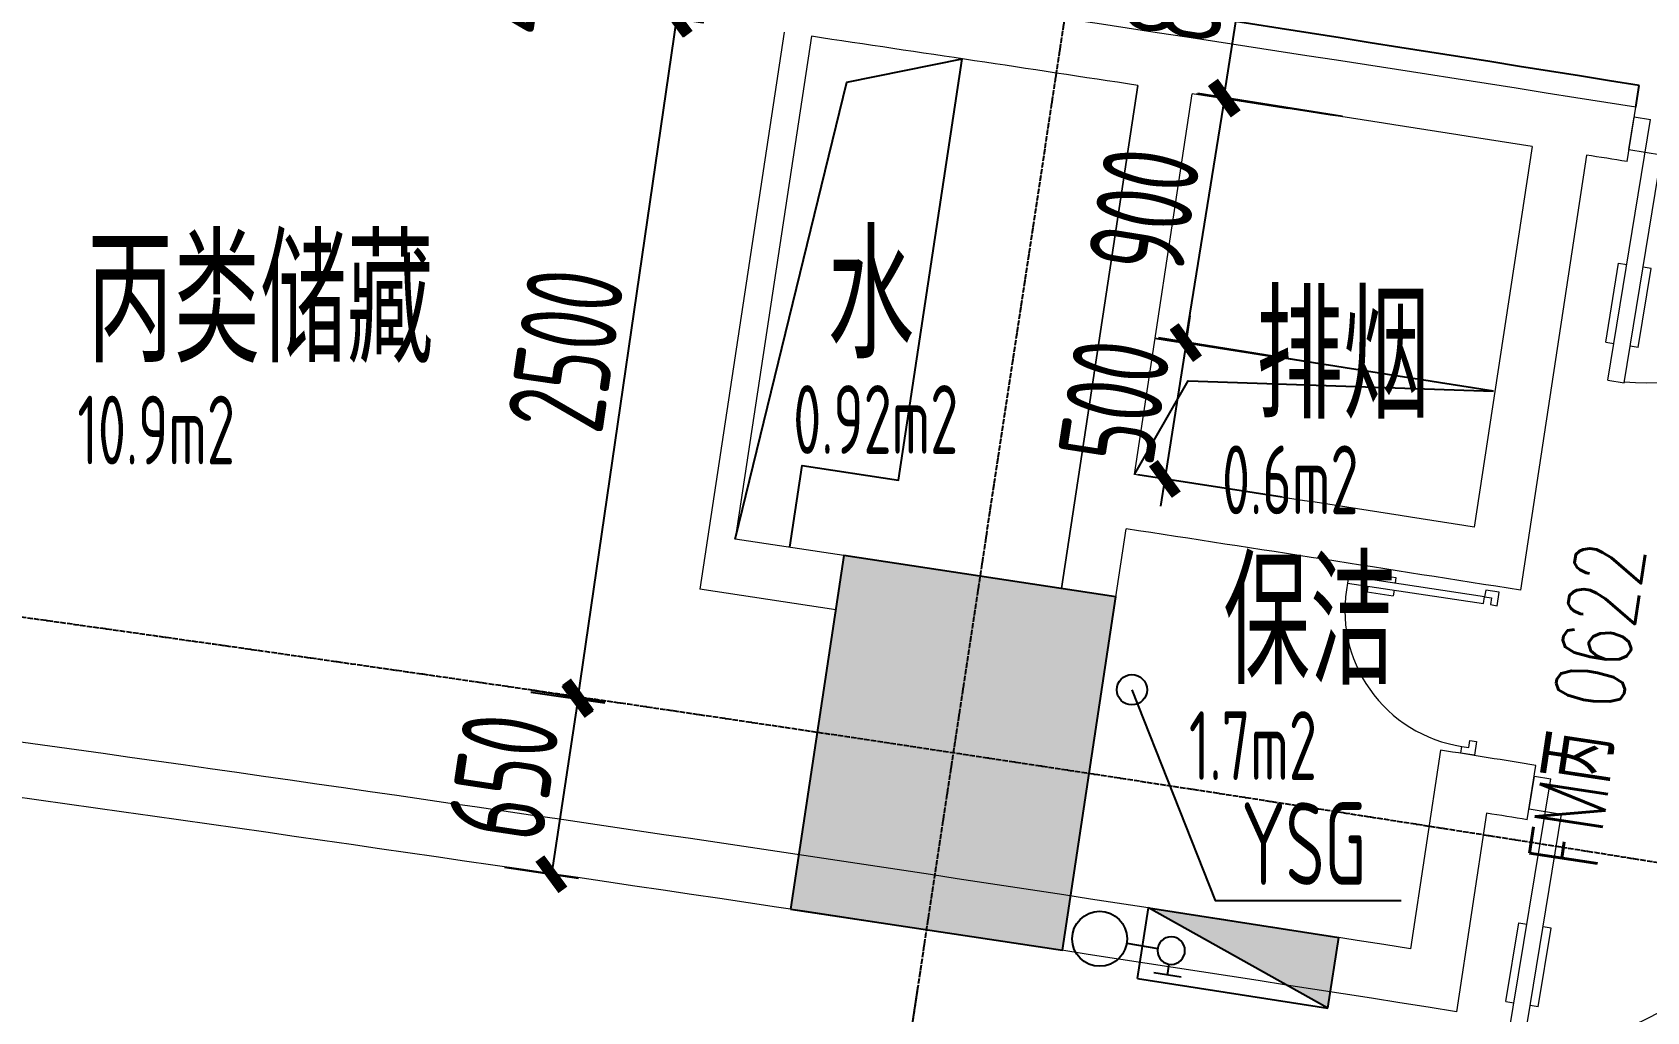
# Model space of a CAD drawing. Header units: millimetres. Extents: x 11515858 to 24947533, y -12784974 to -6116114.
# Drawn here: x 11820442 to 11826310, y -6397714 to -6394153 of the extents above; entities that cross this region are included whole.
import ezdxf
from ezdxf.enums import TextEntityAlignment as Align

# ---------------------------------------------------------------- set-up
doc = ezdxf.new("R2010")
doc.units = ezdxf.units.MM
doc.header["$LTSCALE"] = 10
for name, pattern in [('A2-RG-AXIS$0$CENTER', [2, 1.25, -0.25, 0.25, -0.25]), ('A2-RG-AXIS$0$DOTE', [2.4200000000000004, 2, -0.2, 0.02, -0.2]), ('A2-RI-F2$0$HIDDEN2', [0.1875, 0.125, -0.0625])]:
    doc.linetypes.add(name, pattern=pattern)
for name, color, linetype in [('A2-RB-F2$0$$34$A-DIMS-100', 1, 'Continuous'), ('A2-RB-F2$0$A-DIMS-100', 1, 'Continuous'), ('A2-RG-AXIS$0$A-GRID', 1, 'A2-RG-AXIS$0$CENTER'), ('A2-RI-F2$0$0P-FE-FH-P', 41, 'A2-RI-F2$0$YJdef_FE-FH_LINE_F'), ('A2-RI-F2$0$0P-FE-FH-V', 141, 'Continuous'), ('A2-RI-F2$0$0P-FE-HY', 141, 'Continuous'), ('A2-RI-F2$0$A-FIRE', 30, 'Continuous'), ('A2-RI-F2$0$A-HOLE', 2, 'Continuous'), ('A2-RI-F2$0$A-ROOF-DRAN', 175, 'Continuous'), ('A2-RI-F2$0$A-STRS', 50, 'Continuous'), ('A2-RI-F2$0$A-SYMB-AREA', 4, 'Continuous'), ('A2-RI-F2$0$A-SYMB-DOOR', 4, 'Continuous'), ('A2-RI-F2$0$A-SYMB-NAME', 4, 'Continuous'), ('A2-RI-F2$0$A-SYMB-VOID', 35, 'Continuous'), ('A2-RI-F2$0$an-door', 2, 'Continuous'), ('A2-RI-F2$0$WINDOW_TEXT', 7, 'Continuous'), ('A2-RS-F2$0$A-HATH-GRAY', 8, 'Continuous'), ('A2-RS-F2$0$A-WALL-CONC', 6, 'Continuous')]:
    doc.layers.add(name, color=color, linetype=linetype)
for name, color, linetype, lineweight in [('A2-RI-F2$0$$1$A-WALL', 7, 'Continuous', 5), ('A2-RI-F2$0$A-DOOR', 32, 'Continuous', 5), ('A2-RI-F2$0$A-FLOR-STRS', 2, 'Continuous', 5), ('A2-RI-F2$0$A-WALL', 7, 'Continuous', 5)]:
    doc.layers.add(name, color=color, linetype=linetype, lineweight=lineweight)
doc.styles.add('A2-RB-F2$0$$0$XD2008', font='hzs.shx', dxfattribs={"width": 0.7, "bigfont": 'hztxt.shx'})
doc.styles.add('A2-RB-F2$0$XD2008', font='hzs.shx', dxfattribs={"width": 0.7, "bigfont": 'hztxt.shx'})
doc.styles.add('A2-RI-F2$0$ECADI', font='hzs.shx', dxfattribs={"width": 0.7, "bigfont": 'hztxt.shx'})
doc.styles.add('A2-RI-F2$0$ECADI-TXT', font='simplex.shx', dxfattribs={"bigfont": 'hztxt.shx'})
doc.styles.add('A2-RI-F2$0$hz1', font='hzs.shx', dxfattribs={"width": 0.75, "bigfont": 'hztxt.shx'})
doc.styles.add('A2-RI-F2$0$SIMPLEX', font='simplex.shx', dxfattribs={"width": 0.7})
doc.linetypes.add('A2-RI-F2$0$YJdef_FE-FH_LINE_F', pattern='A,4,-0.2,["F",A2-RI-F2$0$hz1,S=0.2,R=0,X=-0.1,Y=-0.1],-0.1', length=4.3)
doc.dimstyles.new('A2-RB-F2$0$$0$XD100$0', dxfattribs={"dimscale": 100, "dimtxt": 3.5, "dimasz": 1, "dimexe": 1, "dimexo": 2, "dimgap": 0.5, "dimtad": 1, "dimdec": 0, "dimdsep": 46, "dimtxsty": 'A2-RB-F2$0$$0$XD2008', "dimblk1": 'A2-RB-F2$0$$20$_ArchTick', "dimblk2": 'A2-RB-F2$0$$20$_ArchTick', "dimsah": 1, "dimcen": 2.5, "dimclrt": 4, "dimaunit": 1, "dimadec": 0, "dimazin": 0, "dimtfac": 1, "dimtdec": 0, "dimtix": 1, "dimtmove": 2, "dimatfit": 3, "dimfxl": 0, "dimtolj": 1, "dimtzin": 0, "dimarcsym": 0})
doc.dimstyles.new('A2-RB-F2$0$XD100$0', dxfattribs={"dimscale": 100, "dimtxt": 3.5, "dimasz": 1, "dimexe": 1, "dimexo": 2, "dimgap": 0.5, "dimtad": 1, "dimdec": 0, "dimdsep": 46, "dimtxsty": 'A2-RB-F2$0$XD2008', "dimblk1": 'A2-RB-F2$0$_ArchTick', "dimblk2": 'A2-RB-F2$0$_ArchTick', "dimsah": 1, "dimcen": 2.5, "dimclrt": 4, "dimaunit": 1, "dimadec": 0, "dimazin": 0, "dimtfac": 1, "dimtdec": 0, "dimtix": 1, "dimtmove": 1, "dimatfit": 3, "dimfxl": 0, "dimtolj": 1, "dimtzin": 0, "dimarcsym": 0})

# ---------------------------------------------------------------- blocks, each defined once
blk = doc.blocks.new('A2-RG-AXIS')
at = {"layer": 'A2-RG-AXIS$0$A-GRID', "linetype": 'A2-RG-AXIS$0$DOTE'}
blk.add_line((11827609.0146798, -6371560.369619829), (11821587.23330695, -6411306.779976853), dxfattribs=at)
for radius, end in [(308699.9999999902, 95.4076440106419), (304099.9999999902, 95.40764399720393), (300799.9999999902, 95.40764398384447)]:
    blk.add_arc((11778730.70926435, -6694178.721949182), radius, 75.58928463849298, end, dxfattribs=at)
blk = doc.blocks.new('A2-RB-F2$0$$20$_ArchTick')
at = {"color": 0, "linetype": 'ByBlock', "const_width": 0.4}
blk.add_lwpolyline([(-0.5, -0.5), (0.5, 0.5)], dxfattribs=at)
blk = doc.blocks.new('*D1624')
at = {"layer": 'A2-RB-F2$0$$34$A-DIMS-100', "color": 0, "lineweight": -2, "transparency": 16777216}
for p, q in [((11822445.44280474, -6393851.554692812), (11822908.04982424, -6393919.705119874)), ((11822809.11760745, -6393905.130605133), (11822779.97191393, -6394102.972394131)), ((11822416.29711122, -6394049.39648181), (11822878.90413072, -6394117.546908872))]:
    blk.add_line(p, q, dxfattribs=at)
at = {"layer": 'Defpoints', "color": 0, "transparency": 16777216}
for p in [(11822247.57837114, -6393822.405663332), (11822218.43267762, -6394020.24745233), (11822779.97191393, -6394102.972394131)]:
    blk.add_point(p, dxfattribs=at)
at = {"layer": 'A2-RB-F2$0$$34$A-DIMS-100', "color": 0, "lineweight": -2, "transparency": 16777216, "xscale": 100, "yscale": 100, "zscale": 100}
for p, rotation in [((11822809.11760745, -6393905.130605133), 81.61956860206185), ((11822779.97191393, -6394102.972394131), 261.6195686020619)]:
    blk.add_blockref('A2-RB-F2$0$$20$_ArchTick', p, dxfattribs=dict(at, rotation=rotation))
at = {"layer": 'A2-RB-F2$0$$34$A-DIMS-100', "color": 4, "transparency": 16777216, "insert": (11822118.96167808, -6393930.119989052), "char_height": 350, "attachment_point": 5, "rotation": 81.61956860206183, "style": 'A2-RB-F2$0$$0$XD2008'}
blk.add_mtext('\\A1;200', dxfattribs=at)
blk = doc.blocks.new('*D1625')
at = {"layer": 'A2-RB-F2$0$$34$A-DIMS-100', "color": 0, "lineweight": -2, "transparency": 16777216}
for p, q in [((11822783.72127473, -6394102.902460015), (11822423.45879386, -6396576.815564901)), ((11822614.20960378, -6394078.217399335), (11822882.67752101, -6394117.312918779)), ((11822253.94712291, -6396552.130504221), (11822522.41504014, -6396591.226023665))]:
    blk.add_line(p, q, dxfattribs=at)
at = {"layer": 'Defpoints', "color": 0, "transparency": 16777216}
for p in [(11822416.29711122, -6394049.396481808), (11822056.03463035, -6396523.309586694), (11822423.45879386, -6396576.815564901)]:
    blk.add_point(p, dxfattribs=at)
at = {"layer": 'A2-RB-F2$0$$34$A-DIMS-100', "color": 0, "lineweight": -2, "transparency": 16777216, "xscale": 100, "yscale": 100, "zscale": 100}
for p, rotation in [((11822783.72127473, -6394102.902460015), 81.71456871249389), ((11822423.45879386, -6396576.815564901), 261.7145687124939)]:
    blk.add_blockref('A2-RB-F2$0$$20$_ArchTick', p, dxfattribs=dict(at, rotation=rotation))
at = {"layer": 'A2-RB-F2$0$$34$A-DIMS-100', "color": 4, "transparency": 16777216, "insert": (11822380.93848016, -6395307.435480239), "char_height": 350, "attachment_point": 5, "rotation": 81.71456871249387, "style": 'A2-RB-F2$0$$0$XD2008'}
blk.add_mtext('\\A1;2500', dxfattribs=at)
blk = doc.blocks.new('A2-RB-F2$0$_ArchTick')
at = {"color": 0, "linetype": 'ByBlock', "const_width": 0.4}
blk.add_lwpolyline([(-0.5, -0.5), (0.5, 0.5)], dxfattribs=at)
blk = doc.blocks.new('*D1626')
at = {"layer": 'A2-RB-F2$0$A-DIMS-100', "color": 0, "lineweight": -2, "transparency": 16777216}
for p, q in [((11822254.95194683, -6396545.209142545), (11822524.41459454, -6396585.832368359)), ((11822425.53195904, -6396570.925175598), (11822328.63393095, -6397213.670764696)), ((11822158.05391874, -6397187.954731641), (11822427.51656645, -6397228.577957456))]:
    blk.add_line(p, q, dxfattribs=at)
at = {"layer": 'Defpoints', "color": 0, "transparency": 16777216}
for p in [(11822057.18667583, -6396515.394757024), (11821960.28864774, -6397158.140346121), (11822328.63393095, -6397213.670764696)]:
    blk.add_point(p, dxfattribs=at)
at = {"layer": 'A2-RB-F2$0$A-DIMS-100', "color": 0, "lineweight": -2, "transparency": 16777216, "xscale": 100, "yscale": 100, "zscale": 100}
for p, rotation in [((11822425.53195904, -6396570.925175598), 81.42685275386451), ((11822328.63393095, -6397213.670764696), 261.4268527538645)]:
    blk.add_blockref('A2-RB-F2$0$_ArchTick', p, dxfattribs=dict(at, rotation=rotation))
at = {"layer": 'A2-RB-F2$0$A-DIMS-100', "color": 4, "transparency": 16777216, "insert": (11822154.59701511, -6396858.756786441), "char_height": 350, "attachment_point": 5, "rotation": 81.42685275386452, "style": 'A2-RB-F2$0$XD2008'}
blk.add_mtext('\\A1;650', dxfattribs=at)
blk = doc.blocks.new('*D1979')
at = {"layer": 'A2-RB-F2$0$$34$A-DIMS-100', "color": 0, "lineweight": -2, "transparency": 16777216}
for p, q in [((11824633.91868754, -6395279.292035432), (11824776.60314128, -6394390.66432318)), ((11825204.7345262, -6394459.408176137), (11824677.86782978, -6394374.810671767)), ((11825062.05007246, -6395348.035888389), (11824535.18337604, -6395263.438384019))]:
    blk.add_line(p, q, dxfattribs=at)
at = {"layer": 'Defpoints', "color": 0, "transparency": 16777216}
for p in [(11824776.60314128, -6394390.66432318), (11825402.20514919, -6394491.115478963), (11825259.52069546, -6395379.743191214)]:
    blk.add_point(p, dxfattribs=at)
at = {"layer": 'A2-RB-F2$0$$34$A-DIMS-100', "color": 0, "lineweight": -2, "transparency": 16777216, "xscale": 100, "yscale": 100, "zscale": 100}
for p, rotation in [((11824776.60314128, -6394390.66432318), 80.8780395264371), ((11824633.91868754, -6395279.292035432), 260.8780395264371)]:
    blk.add_blockref('A2-RB-F2$0$$20$_ArchTick', p, dxfattribs=dict(at, rotation=rotation))
at = {"layer": 'A2-RB-F2$0$$34$A-DIMS-100', "color": 4, "transparency": 16777216, "insert": (11824483.10646353, -6394799.307463628), "char_height": 350, "attachment_point": 5, "rotation": 80.8780395264371, "style": 'A2-RB-F2$0$$0$XD2008'}
blk.add_mtext('\\A1;900', dxfattribs=at)
blk = doc.blocks.new('*D1980')
at = {"layer": 'A2-RB-F2$0$$34$A-DIMS-100', "color": 0, "lineweight": -2, "transparency": 16777216}
for p, q in [((11825129.52385216, -6393639.20570866), (11824796.66796702, -6393587.591286475)), ((11824772.90111198, -6394393.457703066), (11824895.48695957, -6393602.914690474)), ((11825006.93800457, -6394429.748721252), (11824674.08211942, -6394378.134299066))]:
    blk.add_line(p, q, dxfattribs=at)
at = {"layer": 'Defpoints', "color": 0, "transparency": 16777216}
for p in [(11824895.48695957, -6393602.914690474), (11825327.16183728, -6393669.85251666), (11825204.57598968, -6394460.395529252)]:
    blk.add_point(p, dxfattribs=at)
at = {"layer": 'A2-RB-F2$0$$34$A-DIMS-100', "color": 0, "lineweight": -2, "transparency": 16777216, "xscale": 100, "yscale": 100, "zscale": 100}
for p, rotation in [((11824895.48695957, -6393602.914690474), 81.18560929628919), ((11824772.90111198, -6394393.457703066), 261.1856092962892)]:
    blk.add_blockref('A2-RB-F2$0$$20$_ArchTick', p, dxfattribs=dict(at, rotation=rotation))
at = {"layer": 'A2-RB-F2$0$$34$A-DIMS-100', "color": 4, "transparency": 16777216, "insert": (11824611.85130253, -6393963.70853777), "char_height": 350, "attachment_point": 5, "rotation": 81.18560929628919, "style": 'A2-RB-F2$0$$0$XD2008'}
blk.add_mtext('\\A1;800', dxfattribs=at)
blk = doc.blocks.new('*D1981')
at = {"layer": 'A2-RB-F2$0$$34$A-DIMS-100', "color": 0, "lineweight": -2, "transparency": 16777216}
for p, q in [((11823660.95940196, -6397619.16403657), (11823549.89648766, -6398351.820659823)), ((11825588.96172532, -6397911.428584522), (11825477.89881102, -6398644.085207775)), ((11825492.88651677, -6398545.21474365), (11823564.88419341, -6398252.950195697))]:
    blk.add_line(p, q, dxfattribs=at)
at = {"layer": 'Defpoints', "color": 0, "transparency": 16777216}
for p in [(11823690.93481345, -6397421.423108319), (11825618.93713681, -6397713.68765627), (11823564.88419341, -6398252.950195697)]:
    blk.add_point(p, dxfattribs=at)
at = {"layer": 'A2-RB-F2$0$$34$A-DIMS-100', "color": 0, "lineweight": -2, "transparency": 16777216, "xscale": 100, "yscale": 100, "zscale": 100}
for p, rotation in [((11823564.88419341, -6398252.950195697), 171.3801980706322), ((11825492.88651677, -6398545.21474365), 351.3801980706322)]:
    blk.add_blockref('A2-RB-F2$0$$20$_ArchTick', p, dxfattribs=dict(at, rotation=rotation))
at = {"layer": 'A2-RB-F2$0$$34$A-DIMS-100', "color": 4, "transparency": 16777216, "insert": (11824562.60769302, -6398176.62392539), "char_height": 350, "attachment_point": 5, "rotation": 351.38019807063216, "style": 'A2-RB-F2$0$$0$XD2008'}
blk.add_mtext('\\A1;1950', dxfattribs=at)
blk = doc.blocks.new('*D1983')
at = {"layer": 'A2-RB-F2$0$$34$A-DIMS-100', "color": 0, "lineweight": -2, "transparency": 16777216}
for p, q in [((11825588.97944505, -6397911.431269832), (11825477.99527245, -6398644.01145361)), ((11825737.28715523, -6397933.899538655), (11825626.30298263, -6398666.479722433)), ((11825492.97411834, -6398545.139646828), (11825394.10231155, -6398530.160800947)), ((11825492.97411834, -6398545.139646828), (11825641.28182851, -6398567.607915651)), ((11825641.28182851, -6398567.607915651), (11825740.15363529, -6398582.586761533))]:
    blk.add_line(p, q, dxfattribs=at)
at = {"layer": 'Defpoints', "color": 0, "transparency": 16777216}
for p in [(11825618.93713682, -6397713.68765627), (11825767.24484699, -6397736.155925093), (11825641.28182851, -6398567.607915651)]:
    blk.add_point(p, dxfattribs=at)
at = {"layer": 'A2-RB-F2$0$$34$A-DIMS-100', "color": 0, "lineweight": -2, "transparency": 16777216, "xscale": 100, "yscale": 100, "zscale": 100}
for p, rotation in [((11825492.97411834, -6398545.139646828), 351.3853323590894), ((11825641.28182851, -6398567.607915651), 171.3853323590894)]:
    blk.add_blockref('A2-RB-F2$0$$20$_ArchTick', p, dxfattribs=dict(at, rotation=rotation))
at = {"layer": 'A2-RB-F2$0$$34$A-DIMS-100', "color": 4, "transparency": 16777216, "insert": (11825600.83037665, -6398333.912215984), "char_height": 350, "attachment_point": 5, "rotation": 351.3853323590894, "style": 'A2-RB-F2$0$$0$XD2008'}
blk.add_mtext('\\A1;150', dxfattribs=at)
blk = doc.blocks.new('*D1985')
at = {"layer": 'A2-RB-F2$0$$34$A-DIMS-100', "color": 0, "lineweight": -2, "transparency": 16777216}
for p, q in [((11824635.56053513, -6395282.580460735), (11824650.94704684, -6395183.771274637)), ((11825061.90232326, -6395348.97016778), (11824536.75134903, -6395267.193949018)), ((11824635.56053513, -6395282.580460735), (11824558.62797654, -6395776.626391221)), ((11824984.96976468, -6395843.016098266), (11824459.81879045, -6395761.239879504)), ((11824558.62797654, -6395776.626391221), (11824543.24146483, -6395875.435577318))]:
    blk.add_line(p, q, dxfattribs=at)
at = {"layer": 'Defpoints', "color": 0, "transparency": 16777216}
for p in [(11825259.52069546, -6395379.743191214), (11824558.62797654, -6395776.626391221), (11825182.58813687, -6395873.7891217)]:
    blk.add_point(p, dxfattribs=at)
at = {"layer": 'A2-RB-F2$0$$34$A-DIMS-100', "color": 0, "lineweight": -2, "transparency": 16777216, "xscale": 100, "yscale": 100, "zscale": 100}
for p, rotation in [((11824635.56053513, -6395282.580460735), 261.1490172906729), ((11824558.62797654, -6395776.626391221), 81.14901729067287)]:
    blk.add_blockref('A2-RB-F2$0$$20$_ArchTick', p, dxfattribs=dict(at, rotation=rotation))
at = {"layer": 'A2-RB-F2$0$$34$A-DIMS-100', "color": 4, "transparency": 16777216, "insert": (11824374.77358712, -6395494.983774616), "char_height": 350, "attachment_point": 5, "rotation": 81.14901729067287, "style": 'A2-RB-F2$0$$0$XD2008'}
blk.add_mtext('\\A1;500', dxfattribs=at)
blk = doc.blocks.new('A2-RS-F2')
at = {"layer": 'A2-RS-F2$0$A-HATH-GRAY', "ltscale": 3}
h = blk.add_hatch(color=256, dxfattribs=at)
h.paths.add_polyline_path([(11780370.89755086, -6378132.782792893), (11781370.87417263, -6378139.55443527), (11781379.67800279, -6376839.580863897), (11780379.70138101, -6376832.809221519)])
h.paths.add_polyline_path([(11771295.27564643, -6378216.197546514), (11772295.03483666, -6378194.253035512), (11772266.5069368, -6376894.564468444), (11771266.73910292, -6376916.115187177)])
h.paths.add_polyline_path([(11789445.17112454, -6378310.198236045), (11790444.54168875, -6378345.673232787), (11790490.65924199, -6377046.489880169), (11789491.30265092, -6377010.621244233)])
h.paths.add_polyline_path([(11794061.0047061, -6377995.566527516), (11794659.76819639, -6378034.064633409), (11794711.10463453, -6377235.625744862), (11794112.34099576, -6377197.127629422)])
h.paths.add_polyline_path([(11762225.78675684, -6378559.980374771), (11763224.50359892, -6378509.337805177), (11763158.64822897, -6377210.610911016), (11762159.93138714, -6377261.253480596)])
h.paths.add_polyline_path([(11756053.80551852, -6378846.388261431), (11756851.28533311, -6378782.949240598), (11756756.11594025, -6377586.650439977), (11755958.63612566, -6377650.089460809)])
h.paths.add_polyline_path([(11801644.36177372, -6378461.795606661), (11802243.12541249, -6378500.293722101), (11802294.45800298, -6377701.854586166), (11801695.69264424, -6377663.356360138)])
h.paths.add_polyline_path([(11751557.17817626, -6379698.072632333), (11752354.64263653, -6379634.634832929), (11752219.84924088, -6377939.956459403), (11751422.36767903, -6378003.395619228)])
h.paths.add_polyline_path([(11807663.938267, -6379405.663604804), (11808460.48668476, -6379479.897142787), (11808571.83602485, -6378285.07346441), (11807775.31205818, -6378210.58898552)])
h.paths.add_polyline_path([(11816584.79090101, -6380403.180904732), (11817577.33728926, -6380525.051795942), (11817735.76549338, -6379234.740036699), (11816743.21910513, -6379112.869145487)])
h.paths.add_polyline_path([(11825579.43333334, -6381618.61778286), (11826568.15095204, -6381768.411835417), (11826762.88505011, -6380483.080985126), (11825774.1674314, -6380333.286932572)])
h.paths.add_polyline_path([(11793833.19719825, -6381538.642010352), (11794431.96253365, -6381577.140599572), (11794483.29897179, -6380778.701711025), (11793884.53533302, -6380740.203595584)])
h.paths.add_polyline_path([(11801416.57157933, -6382004.630992735), (11802015.33521809, -6382043.129108172), (11802066.67260773, -6381244.675421046), (11801467.90709214, -6381206.179634506)])
h.paths.add_polyline_path([(11834536.38714455, -6383084.909703042), (11835520.39295434, -6383263.035534266), (11835751.95442764, -6381983.822661661), (11834767.94861785, -6381805.696830438)])
h.paths.add_polyline_path([(11843441.66666962, -6384836.765730232), (11844420.1516999, -6385043.070307644), (11844688.34843555, -6383771.036819221), (11843709.86340527, -6383564.73224181)])
h.paths.add_polyline_path([(11849706.83636043, -6386047.736931622), (11850486.43372208, -6386227.435516321), (11850720.76188103, -6385255.226828801), (11849941.16451938, -6385075.5282441)])
h.paths.add_polyline_path([(11756691.25233044, -6386871.421345877), (11757488.58522136, -6386806.124043179), (11757394.49689512, -6385611.604180837), (11756597.01618588, -6385675.043272838)])
h.paths.add_polyline_path([(11752175.72783343, -6387473.59694193), (11752973.19705569, -6387410.158742406), (11752838.38898687, -6385715.512256448), (11752040.90920887, -6385778.95127437)])
h.paths.add_polyline_path([(11854131.93342455, -6387106.544216941), (11854911.53078619, -6387286.24280164), (11855145.85894511, -6386314.034114113), (11854366.2615835, -6386134.335529419)])
h.paths.add_polyline_path([(11793236.40739371, -6390820.55180971), (11793835.1729093, -6390859.047596249), (11793886.50367045, -6390060.697002236), (11793287.73815487, -6390022.201215696)])
h.paths.add_polyline_path([(11800819.82429774, -6391285.87943023), (11801418.58965648, -6391324.377656254), (11801469.92437464, -6390525.938657123), (11800871.16073588, -6390487.440541684)])
h.paths.add_polyline_path([(11847832.22910198, -6393825.331696717), (11848611.82641846, -6394005.030468771), (11848846.15462257, -6393032.821593896), (11848066.55726093, -6392853.123009195)])
h.paths.add_polyline_path([(11780263.22846494, -6394032.416479454), (11781263.20557429, -6394039.182631473), (11781272.00815791, -6392739.216306193), (11780272.03428096, -6392732.050787436)])
h.paths.add_polyline_path([(11771644.19337135, -6394112.368671072), (11772643.95256158, -6394090.42416007), (11772615.42466172, -6392790.735593002), (11771615.65682784, -6392812.286311734)])
h.paths.add_polyline_path([(11788881.00389713, -6394200.186132187), (11789880.37446134, -6394235.661128929), (11789926.49201458, -6392936.47777631), (11788927.13542351, -6392900.609140375)])
h.paths.add_polyline_path([(11793008.60330553, -6394363.630148089), (11793607.36694429, -6394402.128263529), (11793658.70338243, -6393603.689374982), (11793059.93974367, -6393565.191259542)])
h.paths.add_polyline_path([(11763031.00361343, -6394439.578159787), (11764029.72045525, -6394388.935590206), (11763963.86508529, -6393090.208696045), (11762965.14821984, -6393140.851266822)])
h.paths.add_polyline_path([(11757322.63369773, -6394796.642427704), (11758119.96658747, -6394731.345125102), (11758024.9493199, -6393536.901201904), (11757227.46861066, -6393600.340293904)])
h.paths.add_polyline_path([(11800592.0339871, -6394828.716624237), (11801190.79762586, -6394867.214739674), (11801242.13578398, -6394068.775961717), (11800643.37042524, -6394030.277735691)])
h.paths.add_polyline_path([(11852257.37197134, -6394883.948939756), (11853036.96933298, -6395063.647524455), (11853271.29749193, -6394091.438836934), (11852491.70013029, -6393911.740252233)])
h.paths.add_polyline_path([(11752786.32793951, -6395149.47954925), (11753583.80864874, -6395086.040457249), (11753449.00057824, -6393391.393950119), (11752651.519869, -6393454.83304212)])
h.paths.add_polyline_path([(11806188.54669958, -6395237.063407816), (11806985.09511734, -6395311.296945799), (11807096.44551313, -6394116.473366143), (11806299.92049076, -6394041.988788532)])
h.paths.add_polyline_path([(11814655.74438135, -6396185.997153974), (11815648.35495819, -6396307.344134583), (11815806.10207776, -6395016.948932264), (11814813.49150092, -6394895.601951655)])
h.paths.add_polyline_path([(11823197.50040783, -6397340.424610198), (11824186.21886505, -6397490.213128009), (11824380.9531505, -6396204.88311268), (11823392.23469328, -6396055.094594865)])
h.paths.add_polyline_path([(11831681.58349066, -6398728.63425007), (11832662.96621463, -6398920.686832826), (11832912.63254052, -6397644.883942458), (11831931.24981655, -6397452.831359704)])
h.paths.add_polyline_path([(11840163.98328786, -6400382.520731646), (11841142.46809188, -6400588.826382169), (11841410.66622259, -6399316.793187883), (11840432.18141856, -6399110.487537359)])
edge = h.paths.add_edge_path()
edge.add_arc((11772285.60305141, -6400549.445431401), 449.999988079071, 0, 360)
edge = h.paths.add_edge_path()
edge.add_arc((11789151.83263754, -6400663.663280121), 449.999988079071, 0, 360)
edge = h.paths.add_edge_path()
edge.add_arc((11763856.98280831, -6400855.585750488), 449.999988079071, 0, 360)
h.paths.add_polyline_path([(11845945.90122119, -6401651.554094728), (11846725.4625831, -6401831.244381424), (11846959.82680723, -6400859.04400699), (11846180.22944558, -6400679.345422289)])
edge = h.paths.add_edge_path()
edge.add_arc((11797575.54345276, -6401083.914876501), 449.999988079071, 0, 360)
edge = h.paths.add_edge_path()
edge.add_arc((11755440.6326134, -6401403.616570349), 450.5000114440918, 0, 360)
edge = h.paths.add_edge_path()
edge.add_arc((11805983.69034955, -6401745.883306344), 449.999988079071, 0, 360)
h.paths.add_polyline_path([(11850371.09177984, -6402709.973765338), (11851150.68914149, -6402889.672350037), (11851385.01730044, -6401917.463662516), (11850605.45593853, -6401737.773375819)])
edge = h.paths.add_edge_path()
edge.add_arc((11814369.38359124, -6402649.002032681), 449.999988079071, 0, 360)
edge = h.paths.add_edge_path()
edge.add_arc((11822725.677854, -6403792.543501194), 449.999988079071, 0, 360)
edge = h.paths.add_edge_path()
edge.add_arc((11831045.69198951, -6405175.540651114), 449.999988079071, 0, 360)
edge = h.paths.add_edge_path()
edge.add_arc((11839322.56812231, -6406796.880610892), 450.5000114440918, 0, 360)
edge = h.paths.add_edge_path()
edge.add_arc((11847549.46339929, -6408655.217578304), 450.5000114440918, 0, 360)
edge = h.paths.add_edge_path()
edge.add_arc((11780719.10251, -6400485.439439259), 449.999988079071, 0, 360)
at = {"layer": 'A2-RS-F2$0$A-WALL-CONC'}
blk.add_3dface([(11823197.50040783, -6397340.424610198), (11824186.21886505, -6397490.213128009), (11824380.9531505, -6396204.88311268), (11823392.23469328, -6396055.094594865)], dxfattribs=at)
blk = doc.blocks.new('A2-RI-F2$0$$DorLib2D$00000011')
for p, q in [((-0.4666666602065561, 0.4708801651422903), (-0.4666666602065561, -0.06245316819156699)), ((-0.4666666602065561, 0.4708801651422903), (-0.4333333268731963, 0.4708801651422903)), ((-0.4333333268731963, 0.4708801651422903), (-0.4333333268731963, 0.004213498475152733)), ((0.4333333397943449, 0.4708801651422903), (0.4333333397943449, 0.004213498475152733)), ((0.4666666731277047, 0.4708801651422903), (0.4333333397943449, 0.4708801651422903)), ((0.4666666731277047, 0.4708801651422903), (0.4666666731277047, -0.06245316819156699)), ((-0.483333326873236, 0.3962051976975829), (-0.4666666602065561, 0.3962051976975829)), ((-0.4166666602065021, 0.3962051976975829), (-0.4333333268731963, 0.3962051976975829)), ((0.4166666731276649, 0.3962051976975829), (0.4333333397943449, 0.3962051976975829)), ((0.4833333397943989, 0.3962051976975829), (0.4666666731277047, 0.3962051976975829)), ((-0.483333326873236, 0.2345635206386163), (-0.4666666602065561, 0.2345635206386163)), ((-0.4166666602065021, 0.2345635206386163), (-0.4333333268731963, 0.2345635206386163)), ((0.4166666731276649, 0.2345635206386163), (0.4333333397943449, 0.2345635206386163)), ((0.4833333397943846, 0.2345635206386163), (0.4666666731277047, 0.2345635206386163)), ((-0.4999999935399302, 0.004213498475152733), (-0.4333333268731963, 0.004213498475152733)), ((-0.499999993539916, 0.004213498475181154), (-0.4999999935399302, -0.06245316819156699)), ((0.5000000064610788, 0.004213498475152733), (0.4333333397943449, 0.004213498475152733)), ((0.5000000064610788, 0.004213498475181154), (0.5000000064610788, -0.06245316819156699)), ((-0.4999999935399302, -0.06245316819156699), (-0.4666666602065561, -0.06245316819156699)), ((0.5000000064610788, -0.06245316819156699), (0.4666666731277047, -0.06245316819156699))]:
    blk.add_line(p, q)
at = {"lineweight": 13}
for p, q in [((-0.483333326873236, 0.3962051976975829), (-0.483333326873236, 0.2345635206386163)), ((-0.4166666602065021, 0.3962051976975829), (-0.4166666602065021, 0.2345635206386163)), ((0.4166666731276649, 0.3962051976975829), (0.4166666731276649, 0.2345635206386163)), ((0.4833333397943989, 0.3962051976975829), (0.4833333397943846, 0.2345635206386163))]:
    blk.add_line(p, q, dxfattribs=at)
for centre, start, end in [((-0.4666666602065561, 0.004213498475152733), 0, 85.90395624167282), ((0.4666666731277047, 0.004213498475152733), 94.09604375832718, 180)]:
    blk.add_arc(centre, 0.4666666666671333, start, end, dxfattribs=at)
blk = doc.blocks.new('A2-RI-F2$0$door-doublewing')
at = {"layer": 'A2-RI-F2$0$A-DOOR', "color": 4, "xscale": -0.9999999999999998, "rotation": 180}
blk.add_blockref('A2-RI-F2$0$$DorLib2D$00000011', (-6.460084023274248e-09, -0.02911983485822134), dxfattribs=at)
at = {"layer": 'A2-RI-F2$0$WINDOW_TEXT', "style": 'A2-RI-F2$0$SIMPLEX', "flags": 9}
blk.add_attdef('A', text='', height=0.9999999999999998, dxfattribs=at).set_placement((0, 1.5), align=Align.MIDDLE)
blk = doc.blocks.new('A2-RI-F2$0$5erhfh')
at = {"layer": 'A2-RI-F2$0$A-SYMB-AREA', "style": 'A2-RI-F2$0$ECADI', "width": 0.7}
blk.add_attdef('340M2', text='', height=2.5, dxfattribs=at).set_placement((0, 1.25), align=Align.MIDDLE_LEFT)
at = {"layer": 'A2-RI-F2$0$A-SYMB-NAME', "style": 'A2-RI-F2$0$ECADI', "width": 0.7}
blk.add_attdef('CHINESENAME', (-12.29193252821193, 3.0875), '', height=4.5, dxfattribs=at)
blk = doc.blocks.new('A2-RI-F2$0$door-1000')
for p, q in [((0.6493001440558146, 0.6470603530760854), (0.7083274303022336, 0.7058840215922828)), ((0.7083274303022336, 0.7058840215922828), (0.7083274303022336, 0.7058840215922828)), ((0.7083274303022336, 0.7058840215922828), (0.7671510987011061, 0.6468567355786945)), ((0.6787119787186384, 0.6175467101875256), (0.6493001440558146, 0.6470603530760854)), ((0.7082256213780056, 0.6469585443846881), (0.6787119787186384, 0.6175467101875256)), ((0.7376374560417389, 0.617444901379713), (0.7082256213780056, 0.6469585443846881)), ((0.7671510987011061, 0.6468567355786945), (0.7376374560417389, 0.617444901379713)), ((0.05902728531691537, 0.058823668749028), (-4.638422979041934e-10, 3.510649548843503e-10)), ((-4.638422979041934e-10, 3.510649548843503e-10), (0.05882366746845946, -0.05902728554610803)), ((-4.638422979041934e-10, 3.510649548843503e-10), (-4.638422979041934e-10, 3.510649548843503e-10)), ((0.05892547639177792, -0.0001018084567476762), (0.0884391195140779, 0.02931002574223385)), ((0.0884391195140779, 0.02931002574223385), (0.05902728531691537, 0.058823668749028)), ((0.05882366746845946, -0.05902728554610803), (0.08833731059166894, -0.02961545134712651)), ((0.08833731059166894, -0.02961545134712651), (0.05892547639177792, -0.0001018084567476762)), ((0.1178509532483076, -0.000203617149963975), (0.08833731059166894, -0.02961545134712651)), ((0.08833731059166894, -0.02961545134712651), (0.6765739950369607, -0.619888310551687)), ((0.7060876381601702, -0.5904764763545245), (0.1178509532483076, -0.000203617149963975)), ((0.5050864988024841, -0.3887795741884474), (0.5300519447773695, -0.3639002478448674)), ((0.4506074101691411, -0.4430707346164127), (0.4755728561449359, -0.4181914085038443)), ((0.6182652814331959, -0.502350123713768), (0.6432307274099003, -0.4774707974866033)), ((0.5637861927989434, -0.5566412841435522), (0.588751638309077, -0.5317619579127495)), ((0.6765739950369607, -0.619888310551687), (0.7060876381601702, -0.5904764763545245))]:
    blk.add_line(p, q)
at = {"lineweight": 13}
for p, q in [((0.6432307274099003, -0.4774707974866033), (0.5300519447773695, -0.3639002478448674)), ((0.5637861927989434, -0.5566412841435522), (0.4506074101691411, -0.4430707346164127))]:
    blk.add_line(p, q, dxfattribs=at)
blk.add_arc((0.1481008371338248, 0.02847035136255727), 0.833333333809029, 312.0349782215454, 44.97267390679077, dxfattribs=at)
blk = doc.blocks.new('A2-RI-F2$0$ECADI-TAG-DOOR')
blk = doc.blocks.new('A2-RI-F2$0$A$C6F954C98')
at = {"extrusion": (0, 0, -1)}
blk.add_hatch(color=256, dxfattribs=at).paths.add_polyline_path([(-260.0000000090003, 699.9999999967113), (-2.842170943040401e-14, 0), (-9.014911483973265e-09, 700.0000000000581)])
for p, q in [((260.0000000090004, 699.9999999967113), (9.014911483973265e-09, 700.0000000000582)), ((0, 0), (9.014911483973265e-09, 700.0000000000582)), ((260.0000000090004, 699.9999999967113), (0, 0)), ((260, -3.346940502524376e-09), (260.0000000090004, 699.9999999967113)), ((230.6886803313682, 155.9033522173413, -1.266996079313821e-09), (230.68866480828, 55.90335221734131, -1.761503192563357e-09)), ((230.6886725698132, 105.9033522173413, -1.514249635938589e-09), (190.6886725698059, 105.9033584265853, -1.515010852889683e-09)), ((260, -3.346940502524376e-09), (0, 0))]:
    blk.add_line(p, q, dxfattribs=at)
blk.add_circle((-140.6886725698132, 105.9033661881112, -1.522564945677262e-06), 49.99999999999999, dxfattribs=at)
blk = doc.blocks.new('A2-RI-F2$0$ysg')
at = {"layer": 'A2-RI-F2$0$A-ROOF-DRAN'}
blk.add_lwpolyline([(73089.65028782934, -24502.91649207845), (73391.84135846421, -25268.72215325106), (74067.94962061942, -25268.72215325106)], dxfattribs=at)
blk.add_circle((73089.65028782934, -24502.91649207845), 55, dxfattribs=at)
ref = blk.add_blockref('A2-RI-F2$0$5erhfh', (74716.27254555374, -25520.93308310956), dxfattribs=dict(at, xscale=100, yscale=100, zscale=100))
ref.add_attrib('CHINESENAME', 'YSG', (73487.07929275185, -25212.18308299035), dxfattribs={"layer": 'A2-RI-F2$0$A-SYMB-NAME', "height": 300, "style": 'A2-RI-F2$0$ECADI', "width": 0.7})
blk = doc.blocks.new('A2-RB-F2')
at = {"layer": 'A2-RB-F2$0$$34$A-DIMS-100'}
dim = blk.add_linear_dim(base=(11822779.97191393, -6394102.972394131), p1=(11822247.57837114, -6393822.405663332), p2=(11822218.43267762, -6394020.247452329), angle=261.61956860206186, dimstyle='A2-RB-F2$0$$0$XD100$0', dxfattribs=at)
dim.commit()
dim.dimension.update_dxf_attribs({"geometry": '*D1624', "text_midpoint": (11822118.96167808, -6393930.119989052), "dimtype": 129})
for p1, p2, distance, picture, middle in [((11825204.57598968, -6394460.395529252), (11825327.16183728, -6393669.85251666), 436.8339188077487, '*D1980', (11824611.85130253, -6393963.70853777)), ((11822416.29711122, -6394049.39648181), (11822056.03463035, -6396523.309586695), 371.2996170670068, '*D1625', (11822380.93848016, -6395307.435480239)), ((11825259.52069546, -6395379.743191214), (11825402.20514919, -6394491.115478963), 633.615267334888, '*D1979', (11824483.10646353, -6394799.307463628)), ((11825259.52069546, -6395379.743191214), (11825182.58813687, -6395873.7891217), -631.479910902331, '*D1985', (11824374.77358712, -6395494.983774616)), ((11825618.93713681, -6397713.68765627), (11823690.93481345, -6397421.423108318), 841.0267866470505, '*D1981', (11824562.60769302, -6398176.62392539)), ((11825618.93713681, -6397713.68765627), (11825767.24484699, -6397736.155925093), -840.939411983617, '*D1983', (11825600.83037665, -6398333.912215984))]:
    dim = blk.add_aligned_dim(p1=p1, p2=p2, distance=distance, dimstyle='A2-RB-F2$0$$0$XD100$0', dxfattribs=at)
    dim.commit()
    dim.dimension.update_dxf_attribs({"geometry": picture, "text_midpoint": middle})
at = {"layer": 'A2-RB-F2$0$A-DIMS-100'}
dim = blk.add_linear_dim(base=(11822328.63393095, -6397213.670764696), p1=(11822057.18667583, -6396515.394757023), p2=(11821960.28864774, -6397158.14034612), angle=261.4268527538645, dimstyle='A2-RB-F2$0$XD100$0', dxfattribs=at)
dim.commit()
dim.dimension.update_dxf_attribs({"geometry": '*D1626', "text_midpoint": (11822377.08294499, -6396892.297970152), "dimtype": 129})
blk = doc.blocks.new('A2-RI-F2')
at = {"layer": 'A2-RI-F2$0$$1$A-WALL'}
for radius, start, end in [(301900.0000037505, 81.05279150315343, 81.29002329621126), (301700.0000037505, 81.01458838421482, 81.28996013758486)]:
    blk.add_arc((11778730.7092636, -6694178.721952868), radius, start, end, dxfattribs=at)
at = {"layer": 'A2-RI-F2$0$0P-FE-FH-P'}
blk.add_line((11824420.23094311, -6397464.953736994, 1.522564945677262e-06), (11824532.48531614, -6397483.470361582, 1.522564945677262e-06), dxfattribs=at)
at = {"layer": 'A2-RI-F2$0$0P-FE-FH-V'}
blk.add_circle((11824321.56425922, -6397448.678433903, 1.522564945677262e-06), 99.99999999999994, dxfattribs=at)
at = {"layer": 'A2-RI-F2$0$A-FIRE', "color": 20, "linetype": 'A2-RI-F2$0$HIDDEN2', "ltscale": 5, "true_color": 0xf92306, "const_width": 150}
blk.add_lwpolyline([(11806586.82090846, -6395274.180176808), (11806378.06256709, -6397514.220609121, -0.01481440092150819), (11821261.16920951, -6399309.956789605), (11820563.60710488, -6404029.359241256)], format="xyb", dxfattribs=at)
at = {"layer": 'A2-RI-F2$0$A-HOLE', "ltscale": 500}
blk.add_lwpolyline([(11823194.90767113, -6396025.200015721), (11823240.26540978, -6395727.925494131), (11823590.49779052, -6395780.815668682), (11823821.70552499, -6394249.785832327)], dxfattribs=at)
blk.add_arc((11778730.7092636, -6694178.721952868), 302400.0000037505, 81.05432652022682, 81.29046326445483, dxfattribs=at)
at = {"layer": 'A2-RI-F2$0$A-SYMB-VOID', "ltscale": 500}
for points in [[(11822996.7662874, -6395995.182062711), (11823402.57903244, -6394334.019692223), (11823821.70552499, -6394249.785832327)], [(11824448.31414279, -6395760.373645706), (11824643.2364174, -6395420.498820988), (11825753.27189879, -6395457.047805363)]]:
    blk.add_lwpolyline(points, dxfattribs=at)
at = {"layer": 'A2-RI-F2$0$A-WALL'}
for p, q in [((11823174.75760108, -6394152.695465779), (11822867.93678886, -6396177.946830388)), ((11823273.67621649, -6394167.365339004), (11822996.7662874, -6395995.182062711)), ((11824183.22796877, -6396174.928213296), (11824460.31438645, -6394345.946530318)), ((11824460.31438645, -6394345.946530318), (11824183.22796877, -6396174.928213295)), ((11824448.31414279, -6395760.373645706), (11824658.01827393, -6394376.166444534)), ((11826238.76933441, -6394622.593271503), (11826270.58009267, -6394425.138681851)), ((11825893.22000186, -6394567.995203772), (11825683.51264378, -6395952.223705324)), ((11826090.78066587, -6394599.160502108), (11825851.11414084, -6396181.14235453)), ((11823392.23469328, -6396055.094594865), (11822996.7662874, -6395995.182062711)), ((11824216.14169777, -6397292.888854451), (11824418.35640955, -6395958.117533036)), ((11823362.27700152, -6396252.838208426), (11822867.93678886, -6396177.946830388)), ((11825560.75671952, -6396762.506428031), (11825451.33659428, -6397484.762706424)), ((11825875.70756167, -6397015.467847136), (11825907.51338239, -6396818.013068089)), ((11825728.28459634, -6396991.91102705), (11825618.93713681, -6397713.687656269))]:
    blk.add_line(p, q, dxfattribs=at)
for centre, radius, start, end in [((11778730.70926424, -6694178.72194967), 303500.0000004882, 80.98814728935533, 82.31827843749426), ((11778730.70926424, -6694178.72194967), 303300.0000004882, 81.32824484398527, 81.55493463430292), ((11778730.70926424, -6694178.72194967), 303300.0000004882, 81.05432649292499, 81.29046322121665), ((11778730.70926424, -6694178.72194967), 303300.0000004882, 80.98823967255396, 81.0165441988571), ((11778730.73046385, -6694178.619972091), 300349.8959153843, 81.05107632689335, 82.2481839953245), ((11778730.73046385, -6694178.619972091), 300149.8959153843, 81.01267476012674, 82.28584429005663), ((11778078.67321768, -6693639.373573811), 300649.9999999702, 80.84622708795858, 80.91315081506612), ((11778078.67321768, -6693639.373573811), 300449.9999999702, 80.8462249401901, 80.87469511091099)]:
    blk.add_arc(centre, radius, start, end, dxfattribs=at)
at = {"layer": 'A2-RI-F2$0$an-door'}
blk.add_line((11826270.56745418, -6394425.218709528), (11826283.25317672, -6394346.476351207), dxfattribs=at)
blk.add_arc((11778093.65206357, -6693540.50176703), 303049.9999999702, 80.85025188868603, 82.18274242861165, dxfattribs=at)
for name, p in [('A2-RS-F2', (0, 0)), ('A2-RI-F2$0$ysg', (11751349.27291025, -6372040.322830725))]:
    blk.add_blockref(name, p)
ref = blk.add_blockref('A2-RI-F2$0$5erhfh', (11821869.53772224, -6395662.570828768), dxfattribs=dict(xscale=100, yscale=100, zscale=100))
ref.add_attrib('340M2', '10.9m2', (11820605.55407665, -6395723.971158358), dxfattribs={"layer": 'A2-RI-F2$0$A-SYMB-AREA', "height": 250, "style": 'A2-RI-F2$0$ECADI', "width": 0.7})
ref.add_attrib('CHINESENAME', '丙类储藏', (11820640.34446944, -6395353.820828649), dxfattribs={"layer": 'A2-RI-F2$0$A-SYMB-NAME', "height": 450, "style": 'A2-RI-F2$0$ECADI', "width": 0.7})
ref = blk.add_blockref('A2-RI-F2$0$5erhfh', (11824835.82877847, -6396452.444069872), dxfattribs=dict(xscale=100, yscale=100, zscale=100))
ref.add_attrib('340M2', '0.92m2', (11823207.6425982, -6395685.504146117), dxfattribs={"layer": 'A2-RI-F2$0$A-SYMB-AREA', "height": 250, "style": 'A2-RI-F2$0$ECADI', "width": 0.7})
ref.add_attrib('CHINESENAME', '水', (11823332.23879923, -6395337.816023905), dxfattribs={"layer": 'A2-RI-F2$0$A-SYMB-NAME', "height": 450, "style": 'A2-RI-F2$0$ECADI', "width": 0.7})
ref = blk.add_blockref('A2-RI-F2$0$5erhfh', (11826394.45875175, -6396671.803428047), dxfattribs=dict(xscale=100, yscale=100, zscale=100))
ref.add_attrib('340M2', '0.6m2', (11824766.27257149, -6395904.863504292), dxfattribs={"layer": 'A2-RI-F2$0$A-SYMB-AREA', "height": 250, "style": 'A2-RI-F2$0$ECADI', "width": 0.7})
ref.add_attrib('CHINESENAME', '排烟', (11824890.86877252, -6395557.17538208), dxfattribs={"layer": 'A2-RI-F2$0$A-SYMB-NAME', "height": 450, "style": 'A2-RI-F2$0$ECADI', "width": 0.7})
ref = blk.add_blockref('A2-RI-F2$0$5erhfh', (11826274.41721006, -6397638.160582798), dxfattribs=dict(xscale=100, yscale=100, zscale=100))
ref.add_attrib('340M2', '1.7m2', (11824646.2310298, -6396871.220659043), dxfattribs={"layer": 'A2-RI-F2$0$A-SYMB-AREA', "height": 250, "style": 'A2-RI-F2$0$ECADI', "width": 0.7})
ref.add_attrib('CHINESENAME', '保洁', (11824770.82723083, -6396523.532536831), dxfattribs={"layer": 'A2-RI-F2$0$A-SYMB-NAME', "height": 450, "style": 'A2-RI-F2$0$ECADI', "width": 0.7})
at = {"layer": 'A2-RI-F2$0$0P-FE-HY', "rotation": 261.1683068421855}
blk.add_blockref('A2-RI-F2$0$A$C6F954C98', (11824498.77120069, -6397336.327797454), dxfattribs=at)
at = {"layer": 'A2-RI-F2$0$A-DOOR'}
for name, p, xscale, yscale, zscale, rotation in [('A2-RI-F2$0$door-doublewing', (11827143.51484882, -6394665.144570372), 1799.999999997822, 1799.999999997822, 1799.999999997822, 350.6777504938938), ('A2-RI-F2$0$door-1000', (11825774.21955282, -6396187.999144762), 599.9999997349146, 599.9999997349146, 599.9999997349146, 216.4843252859626), ('A2-RI-F2$0$door-doublewing', (11826780.31363271, -6397062.571800218), 1799.999999997455, 1799.999999997455, 1799.999999997455, 350.6745748570756)]:
    blk.add_blockref(name, p, dxfattribs=dict(at, xscale=xscale, yscale=yscale, zscale=zscale, rotation=rotation))
at = {"layer": 'A2-RI-F2$0$A-FLOR-STRS'}
blk.add_blockref('A2-RG-AXIS', (0, 0), dxfattribs=at)
at = {"layer": 'A2-RI-F2$0$A-STRS', "linetype": 'Continuous'}
blk.add_blockref('A2-RB-F2', (0, 0), dxfattribs=at)
at = {"layer": 'A2-RI-F2$0$A-SYMB-DOOR'}
ref = blk.add_blockref('A2-RI-F2$0$ECADI-TAG-DOOR', (11826954.3005989, -6396601.589604712, -333.3333333332655), dxfattribs=dict(at, xscale=99.99999999929837, yscale=99.99999999929837, zscale=99.99999999929837, rotation=81.41634986777132))
ref.add_attrib('门窗主编号1', 'FM丙', dxfattribs={"height": 250.0000000002098, "rotation": 81.4163497540538, "style": 'A2-RI-F2$0$ECADI-TXT', "width": 0.6999999999999982}).set_placement((11826199.70506761, -6396720.272259145, -333.3333333332655), align=Align.RIGHT)
ref.add_attrib('门窗主编号2', '0622', (11826218.64606082, -6396623.085509641), dxfattribs={"height": 250.0000000002098, "rotation": 81.4163497540538, "style": 'A2-RI-F2$0$ECADI-TXT', "width": 0.6999999999999982})

msp = doc.modelspace()

# ---------------------------------------------------------------- block references
for name in ['A2-RI-F2', 'A2-RB-F2', 'A2-RG-AXIS', 'A2-RS-F2']:
    msp.add_blockref(name, (0, 0))

doc.saveas('drawing.dxf')
